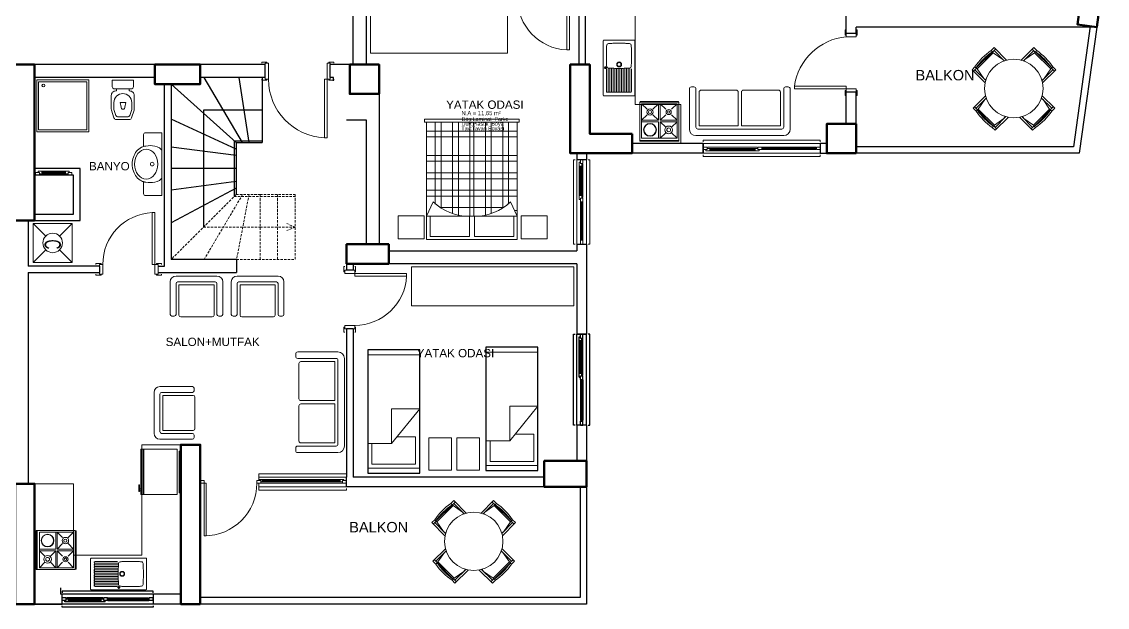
# Model space of a CAD drawing. Header units: millimetres. Extents: x 15854 to 18903, y 2124 to 4003.
# Drawn here: x 17205 to 18875, y 2129 to 3030 of the extents above; entities that cross this region are included whole.
import ezdxf

# ---------------------------------------------------------------- set-up
doc = ezdxf.new("R2010")
doc.units = ezdxf.units.MM
for name, pattern in [('BORDER', [1.75, 0.5, -0.25, 0.5, -0.25, 0, -0.25]), ('DOT2', [0.125, 0, -0.125]), ('HIDDEN', [0.375, 0.25, -0.125])]:
    doc.linetypes.add(name, pattern=pattern)
for name, color, linetype, lineweight in [('0-Gör-3__0_25_', 122, 'Continuous', 25), ('0-Gör-4__0_20_', 6, 'Continuous', 20), ('0_9', 5, 'Continuous', 9), ('duv', 142, 'Continuous', 30), ('KOLON', 1, 'Continuous', 50), ('mahal', 1, 'Continuous', 20), ('PENCERE', 3, 'Continuous', 18), ('SIVA', 254, 'Continuous', 20), ('sıva', 6, 'DOT2', 20), ('TEFRIS', 6, 'Continuous', 15)]:
    doc.layers.add(name, color=color, linetype=linetype, lineweight=lineweight)
doc.layers.add('İÇ_ÖLÇÜ', color=7, linetype='Continuous')
doc.styles.add('TECHNICLIGHT', font='Arial')
doc.styles.add('text1', font='Arial')

# ---------------------------------------------------------------- blocks, each defined once
blk = doc.blocks.new('yatak_80')
for p, q in [((98059.694548, -98473.047281), (98059.694548, -98393.047281)), ((98196.134804, -98393.047281), (98196.134804, -98429.917169)), ((98234.264916, -98393.047281), (98234.264916, -98473.047281)), ((98227.879892, -98399.557105), (98196.134804, -98399.557105)), ((98227.879892, -98466.662257), (98227.879892, -98399.557105)), ((98143.004692, -98429.917169), (98196.134804, -98429.917169)), ((98143.004692, -98473.047281), (98143.004692, -98429.917169)), ((98196.134804, -98429.917169), (98143.004692, -98473.047281)), ((98185.954772, -98438.181144), (98185.954772, -98466.662257)), ((98185.954772, -98466.662257), (98227.879892, -98466.662257))]:
    blk.add_line(p, q)
at = {"layer": 'İÇ_ÖLÇÜ', "ltscale": 5}
blk.add_line((98052.104532, -98393.047281), (98241.854932, -98393.047281), dxfattribs=at)
at = {"layer": 'İÇ_ÖLÇÜ', "ltscale": 5, "flags": 128}
blk.add_lwpolyline([(98052.104532, -98473.047281), (98052.104532, -98393.047281), (98241.854932, -98393.047281), (98241.854932, -98473.047281), (98052.104532, -98473.047281)], dxfattribs=at)
blk = doc.blocks.new('1')
at = {"layer": 'TEFRIS', "ltscale": 5, "flags": 128}
blk.add_lwpolyline([(17874.744206, 2389.744262), (17909.744206, 2389.744262), (17909.740674, 2339.744263), (17874.740674, 2339.744263), (17874.744206, 2389.744262)], dxfattribs=at)
at = {"layer": 'TEFRIS', "ltscale": 5, "xscale": -1, "rotation": 90}
blk.add_blockref('yatak_80', (-80473.589765, 100581.258628), dxfattribs=at)
blk = doc.blocks.new('2')
at = {"layer": 'TEFRIS', "ltscale": 5, "flags": 128}
blk.add_lwpolyline([(17831.4735, 2389.744262), (17866.4735, 2389.744262), (17866.469969, 2339.744263), (17831.469969, 2339.744263), (17831.4735, 2389.744262)], dxfattribs=at)
at = {"layer": 'TEFRIS', "ltscale": 5, "xscale": -1, "rotation": 90}
blk.add_blockref('yatak_80', (-80655.412523, 100577.069084), dxfattribs=at)
blk = doc.blocks.new('dsfsdg')
at = {"layer": 'TEFRIS'}
for p, q in [((527831.917515, 4537037.523728), (527651.627515, 4537037.523728)), ((527651.627515, 4537037.523728), (527651.627515, 4536897.963728)), ((527687.267515, 4537032.177728), (527656.082515, 4537032.177728)), ((527656.082515, 4537032.177728), (527656.082515, 4536971.589728)), ((527709.339324, 4537027.10563), (527687.267515, 4537037.523728)), ((527687.267515, 4537037.523728), (527687.267515, 4536897.963728)), ((527718.452515, 4537037.523728), (527718.452515, 4536897.963728)), ((527727.362515, 4537037.523728), (527727.362515, 4536897.963728)), ((527745.182515, 4536897.963728), (527745.182515, 4537037.523728)), ((527754.092515, 4536897.963728), (527754.092515, 4537037.523728)), ((527771.912515, 4536897.963728), (527771.912515, 4537037.523728)), ((527780.822515, 4536897.963728), (527780.822515, 4537037.523728)), ((527809.642515, 4536897.963728), (527809.642515, 4537037.523728)), ((527818.552515, 4536897.963728), (527818.552515, 4537037.523728)), ((527831.917515, 4536897.963728), (527831.917515, 4537037.523728)), ((527700.632515, 4537016.22697), (527700.632515, 4536919.260487)), ((527831.917515, 4537024.158728), (527706.144262, 4537024.158728)), ((527831.917515, 4537015.248728), (527699.991425, 4537015.248728)), ((527831.917515, 4536988.518728), (527688.988219, 4536988.518728)), ((527831.917515, 4536997.428728), (527691.417369, 4536997.428728)), ((527656.082515, 4536971.589728), (527687.267515, 4536971.589728)), ((527831.917515, 4536970.698728), (527687.267515, 4536970.698728)), ((527656.082515, 4536963.897728), (527687.267515, 4536963.897728)), ((527656.082515, 4536963.897728), (527656.082515, 4536903.309728)), ((527831.917515, 4536964.788728), (527687.267515, 4536964.788728)), ((527831.917515, 4536946.968728), (527688.988219, 4536946.968728)), ((527831.917515, 4536938.058728), (527691.417369, 4536938.058728)), ((527831.917515, 4536920.238728), (527699.991425, 4536920.238728)), ((527687.267515, 4536903.309728), (527656.082515, 4536903.309728)), ((527709.339324, 4536908.381827), (527687.267515, 4536897.963728)), ((527696.177515, 4536902.169331), (527696.177515, 4536897.963728)), ((527831.917515, 4536911.328728), (527706.144262, 4536911.328728)), ((527831.917515, 4536897.963728), (527651.627515, 4536897.963728))]:
    blk.add_line(p, q, dxfattribs=at)
at = {"layer": 'TEFRIS', "flags": 128}
blk.add_lwpolyline([(527831.917515, 4537037.523728), (527831.917515, 4537040.523728), (527836.917515, 4537040.523728), (527836.917515, 4536897.963728), (527836.917515, 4536894.963728), (527831.917515, 4536894.963728), (527831.917515, 4536897.963728)], dxfattribs=at)
at = {"layer": 'TEFRIS'}
for centre, start, end in [((527766.993466, 4536972.038142), 136.314552, 180.322253), ((527766.993466, 4536963.449315), 179.677747, 223.685448)]:
    blk.add_arc(centre, 79.727212, start, end, dxfattribs=at)
blk = doc.blocks.new('3')
at = {"layer": 'TEFRIS', "ltscale": 5, "elevation": 64.900577, "flags": 128}
for points in [[(17824.484473, 2696.031276), (17824.484473, 2731.031276), (17784.484473, 2731.031276), (17784.484473, 2696.031276), (17824.484473, 2696.031276)], [(18013.566145, 2696.031276), (18013.566145, 2731.031276), (17973.566145, 2731.031276), (17973.566145, 2696.031276), (18013.566145, 2696.031276)]]:
    blk.add_lwpolyline(points, dxfattribs=at)
at = {"layer": 'TEFRIS', "ltscale": 5, "rotation": 90}
blk.add_blockref('dsfsdg', (4554865.706201, -524956.786372), dxfattribs=at)
blk = doc.blocks.new('camasır_mak_')
at = {"layer": 'TEFRIS', "color": 1}
for p, q in [((-0.3, 0.45), (0.3, 0.45)), ((-0.3, -0.15), (-0.3, 0.45)), ((0.3, 0.45), (0.3, -0.15)), ((0.3, -0.15), (-0.3, -0.15))]:
    blk.add_line(p, q, dxfattribs=at)
at = {"layer": 'TEFRIS', "color": 2}
for p, q in [((-0.106066, 0.256066), (-0.3, 0.45)), ((0.106066, 0.256066), (0.3, 0.45)), ((-0.3, -0.15), (-0.106066, 0.043934)), ((0.3, -0.15), (0.106066, 0.043934))]:
    blk.add_line(p, q, dxfattribs=at)
blk.add_ellipse((0, 0.15), major_axis=(-0.106066, 0.106066), ratio=1, dxfattribs=at)
at = {"layer": 'TEFRIS', "color": 7, "style": 'TECHNICLIGHT', "text_generation_flag": 4, "width": 0.6}
blk.add_text('C', height=0.25, dxfattribs=at).set_placement((-0.053571, 0.275))
blk = doc.blocks.new('gcfgftrt')
at = {"layer": 'TEFRIS', "ltscale": 5, "flags": 128}
blk.add_lwpolyline([(131161.392274, -142260.580839), (131161.392274, -142180.580839), (131241.392274, -142180.580839), (131241.392274, -142260.580839), (131161.392274, -142260.580839)], dxfattribs=at)
blk.add_lwpolyline([(131164.392274, -142257.580839), (131164.392274, -142183.580839), (131238.392274, -142183.580839), (131238.392274, -142257.580839)], close=True, dxfattribs=at)
at = {"layer": 'TEFRIS', "ltscale": 5}
blk.add_circle((131170.422604, -142250.30555), 2.129343, dxfattribs=at)
blk = doc.blocks.new('dfgdgd')
at = {"layer": 'TEFRIS'}
for p, q in [((563908.731157, 4529879.357794), (563908.731157, 4529852.211308)), ((563915.131157, 4529879.357794), (563908.731157, 4529879.357794)), ((563915.131157, 4529876.18345), (563908.731157, 4529876.18345)), ((563911.931157, 4529876.158331), (563911.931157, 4529853.921014)), ((563915.131157, 4529874.701586), (563911.931157, 4529857.101586)), ((563915.131157, 4529874.701586), (563915.131157, 4529879.357794)), ((563950.331157, 4529876.739124), (563915.131157, 4529876.739124)), ((563950.331157, 4529874.701586), (563915.131157, 4529874.701586)), ((563950.331157, 4529879.357794), (563956.731157, 4529879.357794)), ((563950.331157, 4529874.701586), (563950.331157, 4529879.357794)), ((563950.331157, 4529876.18345), (563956.731157, 4529876.18345)), ((563950.331157, 4529874.701586), (563953.531157, 4529857.101586)), ((563953.531157, 4529876.158331), (563953.531157, 4529852.657373)), ((563956.731157, 4529879.357794), (563956.731157, 4529850.682648)), ((563865.570143, 4529836.196781), (563892.71663, 4529836.196781)), ((563865.570143, 4529829.796781), (563865.570143, 4529836.196781)), ((563868.744487, 4529829.796781), (563868.744487, 4529836.196781)), ((563997.469322, 4529836.196781), (563970.322836, 4529836.196781)), ((563994.294978, 4529829.796781), (563994.294978, 4529836.196781)), ((563997.469322, 4529829.796781), (563997.469322, 4529836.196781)), ((563870.226351, 4529829.796781), (563865.570143, 4529829.796781)), ((563868.188813, 4529794.596781), (563868.188813, 4529829.796781)), ((563868.769607, 4529832.996781), (563891.006924, 4529832.996781)), ((563870.226351, 4529829.796781), (563887.826351, 4529832.996781)), ((563870.226351, 4529794.596781), (563870.226351, 4529829.796781)), ((563994.269859, 4529832.996781), (563972.032542, 4529832.996781)), ((563992.813114, 4529829.796781), (563975.213114, 4529832.996781)), ((563992.813114, 4529794.596781), (563992.813114, 4529829.796781)), ((563992.813114, 4529829.796781), (563997.469322, 4529829.796781)), ((563994.850652, 4529794.596781), (563994.850652, 4529829.796781)), ((563865.570143, 4529794.596781), (563865.570143, 4529788.196781)), ((563870.226351, 4529794.596781), (563865.570143, 4529794.596781)), ((563865.570143, 4529788.196781), (563894.24529, 4529788.196781)), ((563868.744487, 4529794.596781), (563868.744487, 4529788.196781)), ((563868.769607, 4529791.396781), (563892.270564, 4529791.396781)), ((563870.226351, 4529794.596781), (563887.826351, 4529791.396781)), ((563997.469322, 4529788.196781), (563968.794176, 4529788.196781)), ((563994.269859, 4529791.396781), (563970.768901, 4529791.396781)), ((563992.813114, 4529794.596781), (563975.213114, 4529791.396781)), ((563992.813114, 4529794.596781), (563997.469322, 4529794.596781)), ((563994.294978, 4529794.596781), (563994.294978, 4529788.196781)), ((563997.469322, 4529794.596781), (563997.469322, 4529788.196781)), ((563908.731157, 4529747.458615), (563908.731157, 4529774.605102)), ((563911.931157, 4529750.658079), (563911.931157, 4529772.895396)), ((563915.131157, 4529752.114823), (563911.931157, 4529769.714823)), ((563950.331157, 4529752.114823), (563953.531157, 4529769.714823)), ((563953.531157, 4529750.658079), (563953.531157, 4529774.159036)), ((563956.731157, 4529747.458615), (563956.731157, 4529776.133762)), ((563950.331157, 4529752.114823), (563915.131157, 4529752.114823)), ((563915.131157, 4529752.114823), (563915.131157, 4529747.458615)), ((563950.331157, 4529752.114823), (563950.331157, 4529747.458615)), ((563915.131157, 4529750.632959), (563908.731157, 4529750.632959)), ((563915.131157, 4529747.458615), (563908.731157, 4529747.458615)), ((563950.331157, 4529750.077285), (563915.131157, 4529750.077285)), ((563950.331157, 4529750.632959), (563956.731157, 4529750.632959)), ((563950.331157, 4529747.458615), (563956.731157, 4529747.458615))]:
    blk.add_line(p, q, dxfattribs=at)
blk.add_circle((563931.519733, 4529813.408205), 45, dxfattribs=at)
for centre, radius, start, end in [((563932.731157, 4529783.405833), 97.552749, 79.606054, 100.393946), ((563932.731157, 4529783.228239), 95.152749, 79.340864, 100.659136), ((563932.731157, 4529860.592495), 21.090909, 189.527283, 197.512653), ((563932.731157, 4529860.592495), 21.090909, 339.545935, 350.472717), ((563961.522105, 4529812.196781), 97.552749, 169.606054, 190.393946), ((563961.699699, 4529812.196781), 95.152749, 169.340864, 190.659136), ((563884.335442, 4529812.196781), 21.090909, 72.487347, 80.472717), ((563978.704024, 4529812.196781), 21.090909, 99.527283, 107.512653), ((563901.339767, 4529812.196781), 95.152749, 349.340864, 10.659136), ((563901.517361, 4529812.196781), 97.552749, 349.606054, 10.393946), ((563884.335442, 4529812.196781), 21.090909, 279.527283, 290.454065), ((563978.704024, 4529812.196781), 21.090909, 249.545935, 260.472717), ((563932.731157, 4529766.223914), 21.090909, 162.487347, 170.472717), ((563932.731157, 4529766.223914), 21.090909, 9.527283, 20.454065), ((563932.731157, 4529843.410577), 97.552749, 259.606054, 280.393946), ((563932.731157, 4529843.588171), 95.152749, 259.340864, 280.659136)]:
    blk.add_arc(centre, radius, start, end, dxfattribs=at)
blk = doc.blocks.new('Firin')
at = {"layer": 'TEFRIS'}
for p, q in [((0, -0.012687), (0.6, -0.012687)), ((0.2875, -0.05), (0.2875, -0.300568)), ((0.398274, -0.131875), (0.3125, -0.05)), ((0.575, -0.05), (0.489226, -0.131875)), ((0.2875, -0.300568), (0.025, -0.300568)), ((0.025, -0.324432), (0.110774, -0.406307)), ((0.201726, -0.406307), (0.2875, -0.324432)), ((0.398274, -0.218693), (0.3125, -0.300568)), ((0.398274, -0.406307), (0.3125, -0.324432)), ((0.575, -0.300568), (0.489226, -0.218693)), ((0.575, -0.324432), (0.489226, -0.406307)), ((0.025, -0.575), (0.110774, -0.493125)), ((0.201726, -0.493125), (0.2875, -0.575)), ((0.398274, -0.493125), (0.3125, -0.575)), ((0.575, -0.575), (0.489226, -0.493125))]:
    blk.add_line(p, q, dxfattribs=at)
at = {"layer": 'TEFRIS', "flags": 128}
for points in [[(0, 0), (0.6, 0), (0.6, -0.6), (0, -0.6)], [(0.025, -0.575), (0.575, -0.575), (0.575, -0.05), (0.025, -0.05)]]:
    blk.add_lwpolyline(points, close=True, dxfattribs=at)
for points in [[(0.3125, -0.05), (0.3125, -0.300568), (0.575, -0.300568)], [(0.2875, -0.575), (0.2875, -0.324432), (0.025, -0.324432)], [(0.3125, -0.575), (0.3125, -0.324432), (0.575, -0.324432)], [(0.005, -0.6), (0.005, -0.614), (0.595, -0.614), (0.595, -0.6)], [(0.15, -0.6), (0.15, -0.6125), (0.2, -0.6125), (0.2, -0.6)], [(0.225, -0.6), (0.225, -0.6125), (0.275, -0.6125), (0.275, -0.6)], [(0.3, -0.6), (0.3, -0.6125), (0.35, -0.6125), (0.35, -0.6)], [(0.375, -0.6), (0.375, -0.6125), (0.425, -0.6125), (0.425, -0.6)], [(0.45, -0.6), (0.45, -0.6125), (0.5, -0.6125), (0.5, -0.6)]]:
    blk.add_lwpolyline(points, dxfattribs=at)
at = {"layer": 'TEFRIS'}
for centre, radius in [((0.15625, -0.175284), 0.098575), ((0.15625, -0.175284), 0.093575), ((0.44375, -0.175284), 0.05975), ((0.44375, -0.175284), 0.029375), ((0.15625, -0.449716), 0.049177), ((0.15625, -0.449716), 0.024177), ((0.44375, -0.449716), 0.039833), ((0.44375, -0.449716), 0.019583)]:
    blk.add_circle(centre, radius, dxfattribs=at)
blk = doc.blocks.new('fgdgdtret')
at = {"layer": 'TEFRIS'}
for p, q in [((132182.803035, -141480.394287), (132180.303035, -141480.394287)), ((132180.303035, -141480.394287), (132180.303035, -141660.394287)), ((132185.303035, -141480.394287), (132185.303035, -141660.394287)), ((132190.803035, -141480.394287), (132190.803035, -141486.394287)), ((132194.803035, -141480.394287), (132190.803035, -141480.394287)), ((132194.803035, -141480.394287), (132194.803035, -141486.394287)), ((132200.303035, -141480.394287), (132200.303035, -141660.394287)), ((132202.803035, -141480.394287), (132205.303035, -141480.394287)), ((132205.303035, -141480.394287), (132205.303035, -141660.394287)), ((132194.803035, -141486.394287), (132190.803035, -141486.394287)), ((132190.803035, -141570.144471), (132190.803035, -141487.344283)), ((132192.303035, -141486.394287), (132192.303035, -141570.394287)), ((132193.303035, -141486.394287), (132193.303035, -141570.394287)), ((132194.803035, -141570.144471), (132194.803035, -141487.227087)), ((132190.803035, -141570.394287), (132190.803035, -141576.394287)), ((132194.803035, -141570.394287), (132190.803035, -141570.394287)), ((132194.803035, -141576.394287), (132190.803035, -141576.394287)), ((132190.803035, -141577.394287), (132190.803035, -141653.394287)), ((132192.803035, -141576.394287), (132192.803035, -141654.394287)), ((132196.803035, -141580.394287), (132192.803035, -141580.394287)), ((132194.303035, -141580.394287), (132194.303035, -141650.394287)), ((132194.803035, -141570.394287), (132194.803035, -141576.394287)), ((132196.803035, -141574.394287), (132194.803035, -141574.394287)), ((132195.303035, -141580.394287), (132195.303035, -141650.394287)), ((132196.803035, -141574.394287), (132196.803035, -141656.394287)), ((132180.303035, -141660.394287), (132182.803035, -141660.394287)), ((132200.303035, -141660.394287), (132185.303035, -141660.394287)), ((132190.803035, -141654.394287), (132190.803035, -141660.394287)), ((132194.803035, -141654.394287), (132190.803035, -141654.394287)), ((132194.803035, -141660.394287), (132190.803035, -141660.394287)), ((132196.803035, -141650.394287), (132192.803035, -141650.394287)), ((132194.803035, -141654.394287), (132194.803035, -141660.394287)), ((132196.803035, -141656.394287), (132194.803035, -141656.394287)), ((132205.303035, -141660.394287), (132202.803035, -141660.394287))]:
    blk.add_line(p, q, dxfattribs=at)
at = {"layer": 'TEFRIS', "flags": 128}
blk.add_lwpolyline([(132185.303035, -141480.394287), (132200.303035, -141480.394287)], dxfattribs=at)
blk = doc.blocks.new('fdfgdfg')
at = {"layer": 'TEFRIS'}
for p, q in [((132352.296547, -141165.135829), (132350.796547, -141165.135829)), ((132350.796547, -141165.135829), (132350.796547, -141173.135829)), ((132350.796547, -141173.135829), (132352.296547, -141173.135829)), ((132367.296547, -141165.135829), (132368.796547, -141165.135829)), ((132368.796547, -141173.135829), (132367.296547, -141173.135829)), ((132368.796547, -141165.135829), (132368.796547, -141173.135829)), ((132352.296547, -141251.635829), (132272.396609, -141251.635829)), ((132272.396609, -141255.635829), (132272.396609, -141251.635829)), ((132352.296547, -141255.635829), (132272.396609, -141255.635829)), ((132352.296547, -141258.135829), (132350.796547, -141258.135829)), ((132350.796547, -141258.135829), (132350.796547, -141266.135829)), ((132352.296547, -141255.635829), (132352.296547, -141251.635829)), ((132367.296547, -141258.135829), (132368.796547, -141258.135829)), ((132368.796547, -141258.135829), (132368.796547, -141266.135829)), ((132350.796547, -141266.135829), (132352.296547, -141266.135829)), ((132368.796547, -141266.135829), (132367.296547, -141266.135829))]:
    blk.add_line(p, q, dxfattribs=at)
at = {"layer": 'TEFRIS', "flags": 128}
for points in [[(132367.296547, -141175.635829), (132352.296547, -141175.635829), (132352.296547, -141170.635829), (132367.296547, -141170.635829), (132367.296547, -141175.635829)], [(132367.296547, -141260.635829), (132352.296547, -141260.635829), (132352.296547, -141255.635829), (132367.296547, -141255.635829), (132367.296547, -141260.635829)]]:
    blk.add_lwpolyline(points, dxfattribs=at)
at = {"layer": 'TEFRIS'}
blk.add_arc((132360.564267, -141264.28522), 89.034094, 95.328172, 172.000175, dxfattribs=at)
blk = doc.blocks.new('kapı_10')
at = {"layer": '0-Gör-4__0_20_', "ltscale": 5}
for p, q in [((-9, -2.5), (-9, 5.5)), ((-9, 5.5), (-7.5, 5.5)), ((9, 5.5), (7.5, 5.5)), ((9, -2.5), (9, 5.5)), ((-7.5, -2.5), (-9, -2.5)), ((7.5, -2.5), (9, -2.5)), ((7.5, -5), (87.399937, -5)), ((7.5, -5), (7.5, -9)), ((7.5, -9), (87.399937, -9)), ((87.399937, -5), (87.399937, -9)), ((-9, -95.5), (-9, -87.5)), ((-9, -87.5), (-7.5, -87.5)), ((-7.5, -95.5), (-9, -95.5)), ((9, -87.5), (7.5, -87.5)), ((7.5, -95.5), (9, -95.5)), ((9, -95.5), (9, -87.5))]:
    blk.add_line(p, q, dxfattribs=at)
at = {"layer": '0-Gör-4__0_20_', "ltscale": 5, "flags": 128}
for points in [[(-7.5, 0), (7.5, 0), (7.5, -5), (-7.5, -5), (-7.5, 0)], [(-7.5, -85), (7.5, -85), (7.5, -90), (-7.5, -90), (-7.5, -85)]]:
    blk.add_lwpolyline(points, dxfattribs=at)
at = {"layer": '0-Gör-4__0_20_', "ltscale": 5}
blk.add_arc((7.5, -5), 80, 270, 357.134016, dxfattribs=at)
blk = doc.blocks.new('gdtret')
at = {"layer": 'TEFRIS'}
for p, q in [((132039.720138, -141646.172057), (131909.720138, -141646.172057)), ((131909.720138, -141646.172057), (131909.720138, -141648.672057)), ((132039.720138, -141648.672057), (132039.720138, -141646.172057)), ((132039.720138, -141651.172057), (131909.720138, -141651.172057)), ((131909.720138, -141666.172057), (131909.720138, -141651.172057)), ((131915.720138, -141656.672057), (131909.720138, -141656.672057)), ((131909.720138, -141660.672057), (131909.720138, -141656.672057)), ((131915.720138, -141660.672057), (131909.720138, -141660.672057)), ((131913.720138, -141662.672057), (131913.720138, -141660.672057)), ((131970.720138, -141662.672057), (131913.720138, -141662.672057)), ((131915.720138, -141660.672057), (131915.720138, -141656.672057)), ((131968.720138, -141658.672057), (131915.720138, -141658.672057)), ((131967.720138, -141656.672057), (131916.720138, -141656.672057)), ((131919.720138, -141662.672057), (131919.720138, -141658.672057)), ((131964.720138, -141660.172057), (131919.720138, -141660.172057)), ((131964.720138, -141661.172057), (131919.720138, -141661.172057)), ((131964.720138, -141662.672057), (131964.720138, -141658.672057)), ((131974.720138, -141656.672057), (131968.720138, -141656.672057)), ((131968.720138, -141660.672057), (131968.720138, -141656.672057)), ((131974.720138, -141660.672057), (131968.720138, -141660.672057)), ((131970.720138, -141662.672057), (131970.720138, -141660.672057)), ((131974.720138, -141660.672057), (131974.720138, -141656.672057)), ((132033.720138, -141658.172057), (131974.720138, -141658.172057)), ((132033.720138, -141659.172057), (131974.720138, -141659.172057)), ((131974.969955, -141656.672057), (132032.770143, -141656.672057)), ((131974.969955, -141660.672057), (132032.887338, -141660.672057)), ((132039.720138, -141656.672057), (132033.720138, -141656.672057)), ((132033.720138, -141660.672057), (132033.720138, -141656.672057)), ((132039.720138, -141660.672057), (132033.720138, -141660.672057)), ((132039.720138, -141660.672057), (132039.720138, -141656.672057)), ((132039.720138, -141666.172057), (131909.720138, -141666.172057)), ((131909.720138, -141671.172057), (131909.720138, -141668.672057)), ((132039.720138, -141671.172057), (131909.720138, -141671.172057)), ((132039.720138, -141668.672057), (132039.720138, -141671.172057))]:
    blk.add_line(p, q, dxfattribs=at)
at = {"layer": 'TEFRIS', "flags": 128}
blk.add_lwpolyline([(132039.720138, -141651.172057), (132039.720138, -141666.172057)], dxfattribs=at)
blk = doc.blocks.new('bzd_7060')
at = {"layer": 'TEFRIS'}
for p, q in [((-59, 67), (-60, 67)), ((-60, 67), (-60, 3)), ((-59, 3), (-59, 67)), ((-56, 0), (-56, 70)), ((-56, 70), (0, 70)), ((-5, 0), (-5, 70)), ((-4, 70), (-4, 0)), ((0, 70), (0, 0)), ((0, 64), (2, 64)), ((0, 61), (2, 61)), ((3, 65), (2, 65)), ((2, 65), (2, 55)), ((2, 55), (3, 55)), ((3, 55), (3, 65)), ((-60, 3), (-59, 3)), ((0, 0), (-56, 0))]:
    blk.add_line(p, q, dxfattribs=at)
blk = doc.blocks.new('FSAFDSF')
at = {"layer": 'sıva', "linetype": 'ByBlock', "lineweight": 25, "ltscale": 5}
for p, q in [((548829.850834, 4507159.565939), (548689.850834, 4507159.565939)), ((548689.850834, 4507159.565939), (548689.850834, 4507157.065939)), ((548829.850834, 4507157.065939), (548829.850834, 4507159.565939)), ((548829.850834, 4507154.565939), (548689.850834, 4507154.565939)), ((548689.850834, 4507139.565939), (548689.850834, 4507154.565939)), ((548695.850834, 4507149.065939), (548689.850834, 4507149.065939)), ((548689.850834, 4507145.065939), (548689.850834, 4507149.065939)), ((548695.850834, 4507145.065939), (548689.850834, 4507145.065939)), ((548829.850834, 4507139.565939), (548689.850834, 4507139.565939)), ((548693.850834, 4507143.065939), (548693.850834, 4507145.065939)), ((548755.850834, 4507143.065939), (548693.850834, 4507143.065939)), ((548695.850834, 4507145.065939), (548695.850834, 4507149.065939)), ((548753.850834, 4507147.065939), (548695.850834, 4507147.065939)), ((548752.850834, 4507149.065939), (548696.850834, 4507149.065939)), ((548699.850834, 4507143.065939), (548699.850834, 4507147.065939)), ((548749.850834, 4507145.565939), (548699.850834, 4507145.565939)), ((548749.850834, 4507144.565939), (548699.850834, 4507144.565939)), ((548749.850834, 4507143.065939), (548749.850834, 4507147.065939)), ((548759.850834, 4507149.065939), (548753.850834, 4507149.065939)), ((548753.850834, 4507145.065939), (548753.850834, 4507149.065939)), ((548759.850834, 4507145.065939), (548753.850834, 4507145.065939)), ((548755.850834, 4507143.065939), (548755.850834, 4507145.065939)), ((548759.850834, 4507145.065939), (548759.850834, 4507149.065939)), ((548823.850834, 4507147.565939), (548759.850834, 4507147.565939)), ((548823.850834, 4507146.565939), (548759.850834, 4507146.565939)), ((548760.100651, 4507149.065939), (548822.900839, 4507149.065939)), ((548760.100651, 4507145.065939), (548823.018035, 4507145.065939)), ((548829.850834, 4507149.065939), (548823.850834, 4507149.065939)), ((548823.850834, 4507145.065939), (548823.850834, 4507149.065939)), ((548829.850834, 4507145.065939), (548823.850834, 4507145.065939)), ((548829.850834, 4507145.065939), (548829.850834, 4507149.065939)), ((548689.850834, 4507134.565939), (548689.850834, 4507137.065939)), ((548829.850834, 4507134.565939), (548689.850834, 4507134.565939)), ((548829.850834, 4507137.065939), (548829.850834, 4507134.565939))]:
    blk.add_line(p, q, dxfattribs=at)
at = {"layer": 'sıva', "linetype": 'ByBlock', "lineweight": 25, "ltscale": 5, "flags": 128}
blk.add_lwpolyline([(548829.850834, 4507154.565939), (548829.850834, 4507139.565939)], dxfattribs=at)
blk = doc.blocks.new('KLZ_YENİ')
at = {"layer": 'TEFRIS', "flags": 128}
for points in [[(13.5, -9.7), (16.5, -9.7), (16.5, -10.7, 0.414214), (23.5, -17.7), (44.688612, -17.7, 0.080612), (46.269751, -17.443416), (57.764911, -13.611696, 0.322823), (60.5, -9.816963), (60.5, 9.816963, 0.322823), (57.764911, 13.611696), (46.269751, 17.443416, 0.080612), (44.688612, 17.7), (23.5, 17.7, 0.414214), (16.5, 10.7), (16.5, 9.7), (13.5, 9.7)], [(34.28, -13.7), (44.688612, -13.7, 0.080612), (45.004839, -13.648683), (54.106797, -10.614697, 0.322823), (56.5, -7.294306), (56.5, 7.294306, 0.322823), (54.106797, 10.614697), (45.004839, 13.648683, 0.080612), (44.688612, 13.7), (34.28, 13.7, 0.414214)]]:
    blk.add_lwpolyline(points, format="xyb", dxfattribs=at)
blk.add_lwpolyline([(13.5, -12.7), (13.5, 12.7, 0.414214), (10, 16.2), (0, 16.2), (0, -16.2), (10, -16.2, 0.414214)], format="xyb", close=True, dxfattribs=at)
for points in [[(13.628588, 5.7), (13.5, 5.7)], [(41.572213, 2.643619), (34.072213, 4.143619), (34.072213, -4.856381), (41.572213, -3.356381)], [(13.5, -5.7), (13.628588, -5.7)]]:
    blk.add_lwpolyline(points, dxfattribs=at)
at = {"layer": 'TEFRIS'}
for centre, radius, start, end in [((34.28, 0), 13.7, 90, 270), ((41.572213, -0.356381), 3, 270, 90)]:
    blk.add_arc(centre, radius, start, end, dxfattribs=at)
blk = doc.blocks.new('klt_2')
at = {"layer": 'TEFRIS'}
for p, q in [((0, -38.139576), (0, 23.860424)), ((7, 26.860424), (3, 26.860424)), ((10, -35.139576), (10, 23.860424)), ((15, -33.139576), (15, 18.860424)), ((72, 21.860424), (18, 21.860424)), ((75, -33.139576), (75, 18.860424)), ((80, -33.139576), (80, 18.860424)), ((83, 21.860424), (137, 21.860424)), ((140, -33.139576), (140, 18.860424)), ((145, -35.139576), (145, 23.860424)), ((148, 26.860424), (152, 26.860424)), ((155, -38.139576), (155, 23.860424)), ((75, -33.139576), (15, -33.139576)), ((80, -33.139576), (140, -33.139576)), ((77.5, -48.139576), (10, -48.139576)), ((77.5, -38.139576), (13, -38.139576)), ((77.5, -38.139576), (142, -38.139576)), ((77.5, -48.139576), (145, -48.139576))]:
    blk.add_line(p, q, dxfattribs=at)
for centre, radius, start, end in [((3, 23.860424), 3, 90, 180), ((7, 23.860424), 3, 0, 90), ((18, 18.860424), 3, 90, 180), ((72, 18.860424), 3, 0, 90), ((83, 18.860424), 3, 90, 180), ((137, 18.860424), 3, 0, 90), ((148, 23.860424), 3, 90, 180), ((152, 23.860424), 3, 0, 90), ((10, -38.139576), 10, 180, 270), ((13, -35.139576), 3, 180, 270), ((142, -35.139576), 3, 270, 0), ((145, -38.139576), 10, 270, 0)]:
    blk.add_arc(centre, radius, start, end, dxfattribs=at)
blk = doc.blocks.new('EVIYE1')
at = {"layer": 'TEFRIS'}
for p, q in [((-33.48683, 5.721164), (-33.48683, 52.221164)), ((-32.48683, 53.221164), (51.51317, 53.221164)), ((9.01317, 47.721164), (9.01317, 51.721164)), ((52.51317, 5.721164), (52.51317, 52.221164)), ((7.01317, 49.721164), (11.01317, 49.721164)), ((45.71317, 45.657831), (9.55908, 45.657831)), ((45.71317, 43.097831), (10.01317, 43.097831)), ((45.71317, 40.537831), (10.01317, 40.537831)), ((45.71317, 37.977831), (10.01317, 37.977831)), ((45.71317, 35.417831), (10.065071, 35.417831)), ((11.01317, 48.221164), (45.71317, 48.221164)), ((46.91317, 47.021164), (46.91317, 46.857831)), ((46.91317, 44.457831), (46.91317, 44.297831)), ((46.91317, 41.897831), (46.91317, 41.737831)), ((46.91317, 39.337831), (46.91317, 39.177831)), ((46.91317, 36.777831), (46.91317, 36.617831)), ((46.91317, 34.217831), (46.91317, 34.057831)), ((45.71317, 20.057831), (10.01317, 20.057831)), ((45.71317, 17.497831), (10.01317, 17.497831)), ((45.71317, 22.617831), (10.066868, 22.617831)), ((45.71317, 32.857831), (10.104855, 32.857831)), ((45.71317, 25.177831), (10.105933, 25.177831)), ((45.71317, 30.297831), (10.124925, 30.297831)), ((45.71317, 27.737831), (10.125285, 27.737831)), ((46.91317, 31.657831), (46.91317, 31.497831)), ((46.91317, 26.537831), (46.91317, 26.377831)), ((46.91317, 23.977831), (46.91317, 23.817831)), ((46.91317, 21.417831), (46.91317, 21.257831)), ((46.91317, 18.857831), (46.91317, 18.697831)), ((-32.48683, 4.721164), (51.51317, 4.721164)), ((45.71317, 12.377831), (9.573338, 12.377831)), ((45.71317, 14.937831), (10.01317, 14.937831)), ((11.01317, 9.721164), (45.71317, 9.721164)), ((46.91317, 16.297831), (46.91317, 16.137831)), ((46.91317, 13.737831), (46.91317, 13.577831)), ((46.91317, 11.177831), (46.91317, 10.921164))]:
    blk.add_line(p, q, dxfattribs=at)
at = {"layer": 'TEFRIS', "flags": 128}
for points in [[(-28.069916, 12.721164, -0.009845), (-28.274831, 15.359359, -0.008463), (-28.505678, 21.000317, -0.005994), (-28.601232, 28.971164, -0.005994), (-28.505678, 36.942012, -0.008463), (-28.274831, 42.58297, -0.009845), (-28.069916, 45.221164, -0.374103)], [(-25.48683, 47.80425, -0.009845), (-22.848628, 48.009165, -0.008463), (-17.20767, 48.240013, -0.005994), (-9.236822, 48.335566, -0.005994), (-1.265975, 48.240013, -0.008463), (4.374983, 48.009165, -0.009845), (7.01317, 47.804252, -0.374103)], [(9.596257, 12.721164, 0.009845), (9.801171, 15.359359, 0.008463), (10.032018, 21.000317, 0.005994), (10.127572, 28.971164, 0.005994), (10.032018, 36.942012, 0.008463), (9.801171, 42.58297, 0.009845), (9.596257, 45.221164, 0.374103)], [(-25.48683, 10.138078, 0.009845), (-22.848628, 9.933163, 0.008463), (-17.20767, 9.702316, 0.005994), (-9.236822, 9.606762, 0.005994), (-1.265975, 9.702316, 0.008463), (4.374983, 9.933163, 0.009845), (7.01317, 10.138077, 0.374103)]]:
    blk.add_lwpolyline(points, format="xyb", dxfattribs=at)
at = {"layer": 'TEFRIS'}
for centre, radius in [((9.01317, 49.721164), 1.5), ((4.01317, 28.721164), 3.75), ((4.01317, 28.721164), 2.9)]:
    blk.add_circle(centre, radius, dxfattribs=at)
for centre, radius, start, end in [((-32.48683, 52.221164), 1, 90, 180), ((51.51317, 52.221164), 1, 0, 90), ((-25.48683, 45.221164), 2.583087, 90, 180), ((7.01317, 45.221164), 2.583087, 0, 90), ((45.71317, 47.021164), 1.2, 0, 90), ((45.71317, 46.857831), 1.2, 270, 0), ((45.71317, 44.457831), 1.2, 0, 90), ((45.71317, 44.297831), 1.2, 270, 0), ((45.71317, 41.897831), 1.2, 0, 90), ((45.71317, 41.737831), 1.2, 270, 0), ((45.71317, 39.337831), 1.2, 0, 90), ((45.71317, 39.177831), 1.2, 270, 0), ((45.71317, 36.777831), 1.2, 0, 90), ((45.71317, 36.617831), 1.2, 270, 0), ((45.71317, 34.217831), 1.2, 0, 90), ((45.71317, 34.057831), 1.2, 270, 0), ((45.71317, 31.657831), 1.2, 0, 90), ((45.71317, 31.497831), 1.2, 270, 0), ((45.71317, 29.097831), 1.2, 0, 90), ((45.71317, 28.937831), 1.2, 270, 0), ((45.71317, 26.537831), 1.2, 0, 90), ((45.71317, 26.377831), 1.2, 270, 0), ((45.71317, 23.977831), 1.2, 0, 90), ((45.71317, 23.817831), 1.2, 270, 0), ((45.71317, 21.417831), 1.2, 0, 90), ((45.71317, 21.257831), 1.2, 270, 0), ((45.71317, 18.857831), 1.2, 0, 90), ((45.71317, 18.697831), 1.2, 270, 0), ((45.71317, 16.297831), 1.2, 0, 90), ((-32.48683, 5.721164), 1, 180, 270), ((-25.48683, 12.721164), 2.583087, 180, 270), ((7.01317, 12.721164), 2.583087, 270, 0), ((45.71317, 16.137831), 1.2, 270, 0), ((45.71317, 13.737831), 1.2, 0, 90), ((45.71317, 13.577831), 1.2, 270, 0), ((45.71317, 11.177831), 1.2, 0, 90), ((45.71317, 10.921164), 1.2, 270, 0), ((51.51317, 5.721164), 1, 270, 0)]:
    blk.add_arc(centre, radius, start, end, dxfattribs=at)
blk = doc.blocks.new('kapı_100')
at = {"layer": '0-Gör-4__0_20_', "ltscale": 5}
for p, q in [((-14, -2.5), (-14, 5.5)), ((-14, 5.5), (-12.5, 5.5)), ((14, 5.5), (12.5, 5.5)), ((14, -2.5), (14, 5.5)), ((-12.5, -2.5), (-14, -2.5)), ((12.5, -2.5), (14, -2.5)), ((12.5, -5), (102.399937, -5)), ((12.5, -5), (12.5, -9)), ((12.5, -9), (102.411045, -9.000494)), ((102.399937, -5), (102.399937, -9)), ((-14, -105.5), (-14, -97.5)), ((-14, -97.5), (-12.5, -97.5)), ((14, -97.5), (12.5, -97.5)), ((14, -105.5), (14, -97.5)), ((-12.5, -105.5), (-14, -105.5)), ((12.5, -105.5), (14, -105.5))]:
    blk.add_line(p, q, dxfattribs=at)
at = {"layer": '0-Gör-4__0_20_', "ltscale": 5, "flags": 128}
for points in [[(-12.5, 0), (12.5, 0), (12.5, -5), (-12.5, -5), (-12.5, 0)], [(-12.5, -95), (12.5, -95), (12.5, -100), (-12.5, -100), (-12.5, -95)]]:
    blk.add_lwpolyline(points, dxfattribs=at)
at = {"layer": '0-Gör-4__0_20_', "ltscale": 5}
blk.add_arc((12.5, -5), 90, 270, 357.452367, dxfattribs=at)
blk = doc.blocks.new('ELLIPSE')
blk.add_circle((0.5, 0.5), 0.5)
blk = doc.blocks.new('LAVABO6')
for p, q in [((0, 0.4572), (0.0762, 0.5334)), ((0, 0.4572), (0, -0.4572)), ((0, -0.4572), (0.0762, -0.5334))]:
    blk.add_line(p, q)
at = {"flags": 128}
blk.add_lwpolyline([(0.526369, -0.590767, 0.09025), (0.662027, -0.55015, 0.104607), (0.82385, -0.419454, 0.089719), (0.927131, -0.232181, 0.081438), (0.9652, 0, 0.081438), (0.927131, 0.232181, 0.089719), (0.82385, 0.419454, 0.104607), (0.662027, 0.55015, 0.09025), (0.526369, 0.590767, 0.11828)], format="xyb", dxfattribs=at)
blk.add_circle((0.311156, 0.001285), 0.06096)
for centre, start, end in [((0.386485, -0.106498), 66.240754, 115.868662), ((0.386485, 0.106498), 244.131338, 293.759246)]:
    blk.add_arc(centre, 0.711159, start, end)
at = {"xscale": 0.762, "yscale": 0.97536, "zscale": 0.762}
blk.add_blockref('ELLIPSE', (0.128276, -0.487005), dxfattribs=at)
blk = doc.blocks.new('LAVABO_1')
at = {"layer": 'TEFRIS', "flags": 128}
for points in [[(0, 21.49983), (0, 48.391721), (24.98988, 48.391721, -0.414214), (27.98988, 45.391721), (27.98988, 26.961304)], [(0, -21.49983), (0, -48.391721), (24.98988, -48.391721, 0.414214), (27.98988, -45.391721), (27.98988, -26.961304)]]:
    blk.add_lwpolyline(points, format="xyb", dxfattribs=at)
at = {"layer": 'TEFRIS', "ltscale": 5, "xscale": -47.025, "yscale": 47.025, "zscale": 47.025, "rotation": 180}
blk.add_blockref('LAVABO6', (0, 0), dxfattribs=at)
blk = doc.blocks.new('GFHERY')
at = {"layer": 'TEFRIS'}
for p, q in [((4602.476874, 8788.100026), (4602.476874, 8803.100026)), ((4827.491308, 8808.100026), (4692.476874, 8808.100026)), ((4692.476874, 8808.100026), (4692.476874, 8803.100026)), ((4692.476874, 8797.600026), (4692.476874, 8803.100026)), ((4827.491308, 8803.100026), (4692.476874, 8803.100026)), ((4827.491308, 8805.600026), (4827.491308, 8808.100026)), ((4827.491308, 8788.100026), (4827.491308, 8803.100026)), ((4608.476874, 8797.600026), (4602.476874, 8797.600026)), ((4602.476874, 8793.600026), (4602.476874, 8797.600026)), ((4608.476874, 8793.600026), (4602.476874, 8793.600026)), ((4608.476874, 8793.600026), (4608.476874, 8797.600026)), ((4695.476874, 8797.600026), (4689.476874, 8797.600026)), ((4689.476874, 8793.600026), (4689.476874, 8797.600026)), ((4695.476874, 8793.600026), (4689.476874, 8793.600026)), ((4692.476874, 8788.100026), (4692.476874, 8793.600026)), ((4692.476874, 8783.100026), (4692.476874, 8788.100026)), ((4827.491308, 8788.100026), (4692.476874, 8788.100026)), ((4693.476874, 8791.600026), (4693.476874, 8793.600026)), ((4823.491308, 8791.600026), (4693.476874, 8791.600026)), ((4695.476874, 8793.600026), (4695.476874, 8797.600026)), ((4820.491308, 8797.600026), (4695.476874, 8797.600026)), ((4821.491308, 8795.600026), (4695.476874, 8795.600026)), ((4697.476874, 8791.600026), (4697.476874, 8795.600026)), ((4817.491308, 8794.100026), (4697.476874, 8794.100026)), ((4817.491308, 8793.100026), (4697.476874, 8793.100026)), ((4817.491308, 8791.600026), (4817.491308, 8795.600026)), ((4827.491308, 8797.600026), (4821.491308, 8797.600026)), ((4821.491308, 8793.600026), (4821.491308, 8797.600026)), ((4827.491308, 8793.600026), (4821.491308, 8793.600026)), ((4823.491308, 8791.600026), (4823.491308, 8793.600026)), ((4827.491308, 8793.600026), (4827.491308, 8797.600026)), ((4827.491308, 8785.600026), (4827.491308, 8783.100026)), ((4827.491308, 8783.100026), (4692.476874, 8783.100026))]:
    blk.add_line(p, q, dxfattribs=at)
at = {"layer": 'TEFRIS', "flags": 128}
blk.add_lwpolyline([(4608.476874, 8797.600026), (4608.476874, 8878.600026), (4611.474818, 8878.544528), (4611.474818, 8797.600026), (4608.476874, 8797.600026)], dxfattribs=at)
at = {"layer": 'TEFRIS'}
blk.add_arc((4608.476874, 8797.600026), 81, 0, 90, dxfattribs=at)
blk = doc.blocks.new('KOLT')
at = {"layer": 'TEFRIS'}
for p, q in [((-0.004102, 0.051134), (-0.029102, 0.051134)), ((-0.004102, 0.051134), (0.670898, 0.051134)), ((-0.129102, -0.048866), (-0.129102, -0.60504)), ((-0.029102, -0.078866), (-0.029102, -0.60504)), ((-0.004102, -0.048866), (0.640898, -0.048866)), ((-0.004102, -0.048866), (0.000898, -0.048866)), ((0.020898, -0.098866), (0.620898, -0.098866)), ((0.020898, -0.098866), (0.020898, -0.618866)), ((0.620898, -0.098866), (0.620898, -0.618866)), ((0.670898, -0.078866), (0.670898, -0.60504)), ((0.770898, -0.048866), (0.770898, -0.60504)), ((-0.059102, -0.63504), (-0.099102, -0.63504)), ((0.050898, -0.648866), (0.590898, -0.648866)), ((0.700898, -0.63504), (0.740898, -0.63504))]:
    blk.add_line(p, q, dxfattribs=at)
for centre, radius, start, end in [((-0.029102, -0.048866), 0.1, 90, 180), ((0.670898, -0.048866), 0.1, 0, 90), ((0.000898, -0.078866), 0.03, 90, 180), ((0.640898, -0.078866), 0.03, 0, 90), ((-0.099102, -0.60504), 0.03, 180, 270), ((-0.059102, -0.60504), 0.03, 270, 0), ((0.050898, -0.618866), 0.03, 180, 270), ((0.590898, -0.618866), 0.03, 270, 0), ((0.700898, -0.60504), 0.03, 180, 270), ((0.740898, -0.60504), 0.03, 270, 0)]:
    blk.add_arc(centre, radius, start, end, dxfattribs=at)
blk = doc.blocks.new('fsfsdf')
at = {"layer": 'PENCERE', "linetype": 'BORDER', "ltscale": 5}
for p, q in [((550514.589356, 4500932.5103), (550514.589356, 4500936.5103)), ((550520.589356, 4500932.5103), (550520.589356, 4500934.5103))]:
    blk.add_line(p, q, dxfattribs=at)
at = {"layer": 'SIVA'}
for p, q in [((550472.589356, 4500932.5103), (550472.589356, 4500934.5103)), ((550520.589356, 4500932.5103), (550472.589356, 4500932.5103)), ((550518.589356, 4500936.5103), (550474.589356, 4500936.5103)), ((550517.589356, 4500938.5103), (550475.589356, 4500938.5103)), ((550478.589356, 4500932.5103), (550478.589356, 4500936.5103)), ((550514.589356, 4500935.0103), (550478.589356, 4500935.0103))]:
    blk.add_line(p, q, dxfattribs=at)
at = {"layer": 'SIVA', "flags": 128}
blk.add_lwpolyline([(550514.589356, 4500934.0103), (550478.589356, 4500934.0103)], dxfattribs=at)
at = {"layer": 'TEFRIS', "flags": 128}
for points in [[(550468.589356, 4500934.5103), (550468.589356, 4500938.5103), (550471.589356, 4500938.5103), (550474.589356, 4500938.5103), (550474.589356, 4500934.5103), (550468.589356, 4500934.5103)], [(550524.589356, 4500934.5103), (550524.589356, 4500938.5103), (550521.589356, 4500938.5103), (550518.589356, 4500938.5103), (550518.589356, 4500934.5103), (550524.589356, 4500934.5103)]]:
    blk.add_lwpolyline(points, dxfattribs=at)

msp = doc.modelspace()

# ---------------------------------------------------------------- linework, layer by layer
at = {"color": 2}
msp.add_line((17215.10847, 2133.854087), (17267.603494, 2133.854087), dxfattribs=at)
at = {"layer": '0-Gör-3__0_25_'}
for p, q in [((17545.108231, 2843.888004), (17485.897882, 2943.888015)), ((17555.108231, 2843.888004), (17540.166666, 2943.888005)), ((17575.108243, 2943.887999), (17575.108224, 2843.887999)), ((17535.108231, 2843.888006), (17435.108249, 2933.888024)), ((17575.108233, 2893.887999), (17485.108225, 2893.887999)), ((17485.108225, 2893.887999), (17485.108225, 2713.888013)), ((17535.108229, 2833.888006), (17435.10824, 2880.107066)), ((17532.108232, 2846.888007), (17532.108216, 2760.888023)), ((17532.108232, 2846.888007), (17575.108223, 2846.887999)), ((17535.108231, 2843.888006), (17535.108216, 2763.888023)), ((17535.108231, 2843.888006), (17575.108222, 2843.887999)), ((18253.884461, 2842.581173), (18253.884461, 2827.581173)), ((18433.884461, 2842.581173), (18433.884461, 2827.581173)), ((17535.108218, 2823.888006), (17435.108219, 2836.916824)), ((17535.108224, 2803.888015), (17435.108225, 2803.888033)), ((17535.108218, 2773.888023), (17435.10821, 2720.356774)), ((17535.108218, 2783.888023), (17435.108219, 2770.859205)), ((17450.108072, 2148.855005), (17407.603494, 2148.855005))]:
    msp.add_line(p, q, dxfattribs=at)
at = {"layer": '0_9', "linetype": 'HIDDEN', "ltscale": 15}
for p, q in [((17535.108216, 2763.888023), (17435.108248, 2663.888042)), ((17545.108231, 2763.888025), (17485.897882, 2663.888014)), ((17532.108216, 2760.888023), (17572.108231, 2760.888029)), ((17535.108216, 2763.888023), (17572.108231, 2763.888029)), ((17555.108231, 2763.888027), (17535.897884, 2663.888023)), ((17572.108231, 2763.888029), (17572.108213, 2663.888018)), ((17572.10823, 2760.888029), (17626.10823, 2760.888019)), ((17572.108231, 2763.888029), (17626.108231, 2763.888019)), ((17599.108231, 2763.888024), (17599.108213, 2663.888013)), ((17626.108231, 2763.888019), (17626.108213, 2663.888008)), ((17626.108231, 2763.888019), (17626.108213, 2663.888008)), ((17485.108225, 2713.888013), (17572.108222, 2713.888013)), ((17572.108222, 2713.888023), (17626.108222, 2713.888013)), ((17626.108222, 2713.888013), (17613.203059, 2719.207524)), ((17535.897884, 2663.888012), (17626.108213, 2663.887993))]:
    msp.add_line(p, q, dxfattribs=at)
at = {"layer": '0_9', "linetype": 'HIDDEN', "ltscale": 15, "flags": 128}
for points in [[(17626.108222, 2713.888013), (17613.203059, 2719.207524)], [(17626.108222, 2713.888013), (17613.203059, 2708.568502)]]:
    msp.add_lwpolyline(points, dxfattribs=at)
at = {"layer": 'duv'}
for p, q in [((17715.103346, 2963.887974), (17715.103346, 3318.888294)), ((18875.380149, 3138.347219), (18859.167811, 3021.763358)), ((18072.833389, 2963.887972), (18072.833389, 3078.888294)), ((18062.833389, 2963.887972), (18062.833389, 3068.888294)), ((18473.884461, 3011.763358), (18473.884461, 3066.763358)), ((18488.884461, 3011.763358), (18473.884461, 3011.763358)), ((18488.884461, 3011.763358), (18488.884461, 3021.763358)), ((18859.167811, 3021.763358), (18488.884461, 3021.763358)), ((17580.103402, 2963.887972), (17130.103297, 2963.887972)), ((17580.103402, 2943.887751), (17580.103402, 2963.887972)), ((17580.103402, 2943.887751), (17580.103402, 2963.887971)), ((17710.103379, 2963.887972), (17680.103402, 2963.887972)), ((17680.103402, 2943.887751), (17680.103402, 2963.887972)), ((17410.108072, 2943.887972), (17225.103616, 2943.887972)), ((17580.103402, 2943.887972), (17480.108072, 2943.887972)), ((17685.103402, 2943.887972), (17680.103402, 2943.887972)), ((17685.103402, 2938.887972), (17685.103402, 2943.887972)), ((17425.108258, 2653.888044), (17425.108123, 2933.888026)), ((17435.108249, 2933.888044), (17435.1082, 2663.888042)), ((17735.103383, 2918.888269), (17735.103383, 2918.888265)), ((17755.103383, 2918.888269), (17755.103383, 2687.581496)), ((18473.884461, 2872.580815), (18473.884461, 2921.763358)), ((18488.884461, 2921.763358), (18473.884461, 2921.763358)), ((18488.884461, 2842.581173), (18488.884461, 2921.763358)), ((17705.103402, 2878.887972), (17735.103383, 2878.887972)), ((17735.103383, 2878.887972), (17735.103383, 2687.5815)), ((18253.884461, 2842.581173), (18144.300062, 2842.581173)), ((18253.884461, 2827.581173), (18253.884461, 2842.581173)), ((18443.884532, 2842.581173), (18433.884461, 2842.581173)), ((18433.884461, 2842.581173), (18433.884461, 2827.581173)), ((18059.300062, 2827.581173), (18059.300062, 2817.581173)), ((18074.300062, 2827.581173), (18074.300062, 2817.581173)), ((18253.884461, 2827.581173), (18077.833389, 2827.581173)), ((18433.884461, 2827.581173), (18458.884461, 2827.581173)), ((18074.300062, 2817.581173), (18059.300062, 2817.581173)), ((17215.108384, 2723.887981), (17215.10675, 2653.890261)), ((18059.300062, 2687.581173), (18059.300062, 2677.581173)), ((18059.300062, 2687.581173), (18074.300062, 2687.581173)), ((18074.300062, 2687.581173), (18074.300062, 2549.218089)), ((17535.897884, 2663.888012), (17435.108198, 2663.888042)), ((17535.897884, 2663.888023), (17535.897879, 2643.888023)), ((17705.12285, 2657.581496), (17735.103346, 2657.581173)), ((17705.12285, 2657.581496), (17705.12285, 2647.581182)), ((18059.300062, 2657.581173), (17715.12285, 2657.581496)), ((17715.12285, 2657.581496), (17715.12285, 2647.581182)), ((17715.123012, 2657.581496), (17715.123012, 2647.581182)), ((18059.300062, 2657.581173), (18059.300062, 2549.218089)), ((17215.106538, 2643.890397), (17215.098935, 2318.979576)), ((17325.108258, 2653.888044), (17215.10675, 2653.890261)), ((17215.10675, 2643.890397), (17325.108258, 2643.888062)), ((17325.108056, 2653.888044), (17325.108056, 2643.888046)), ((17415.108258, 2653.888046), (17425.108258, 2653.888048)), ((17415.108258, 2643.888046), (17425.108258, 2643.888048)), ((17415.108258, 2643.888044), (17535.897879, 2643.888023)), ((17715.123012, 2647.581182), (17705.12285, 2647.581182)), ((17705.12285, 2557.581182), (17705.12285, 2329.218411)), ((17715.123012, 2557.581182), (17705.12285, 2557.581182)), ((17715.12285, 2557.581182), (17715.12285, 2329.218411)), ((17715.123012, 2557.581182), (17715.123012, 2329.218478)), ((18074.300062, 2549.218089), (18059.300062, 2549.218089)), ((18059.300062, 2409.218089), (18059.300062, 2354.218158)), ((18074.300062, 2409.218089), (18059.300062, 2409.218089)), ((18074.300062, 2409.218089), (18074.300062, 2314.218089)), ((17480.108416, 2329.218089), (17480.108072, 2329.218089)), ((17480.108416, 2314.218089), (17480.108416, 2329.218089)), ((17705.12285, 2329.218411), (17705.12285, 2329.218067)), ((17705.12285, 2314.218067), (17705.12285, 2329.218067)), ((18009.30051, 2329.218089), (17715.12285, 2329.218411)), ((17480.108416, 2314.218089), (17480.108072, 2314.218089)), ((18062.833477, 2314.218089), (17705.12285, 2314.218067)), ((17265.098916, 2158.855278), (17265.098916, 2148.855005)), ((17267.603494, 2148.855005), (17265.098916, 2148.855005)), ((17450.108072, 2148.855005), (17407.603494, 2148.855005)), ((17267.603494, 2133.855005), (17195.10847, 2133.855005)), ((17480.108072, 2133.855005), (17407.603494, 2133.855005)), ((17465.10847, 2133.855005), (17465.10847, 2133.854087))]:
    msp.add_line(p, q, dxfattribs=at)
at = {"layer": 'duv', "flags": 128}
for points in [[(17735.103346, 3298.888294), (17735.103346, 2963.887974)], [(18849.263121, 3023.14072), (18823.458913, 2837.581173), (18488.884461, 2837.581173)], [(18859.167811, 3021.763358), (18832.164525, 2827.581173), (18488.884461, 2827.581173)], [(17770.12285, 2677.581173), (18059.300062, 2677.581173)], [(18074.300062, 2314.218089), (18074.300062, 2133.855005), (17480.108072, 2133.855005)], [(18064.300062, 2314.218089), (18064.300062, 2143.855005), (17480.108072, 2143.855005)]]:
    msp.add_lwpolyline(points, dxfattribs=at)
at = {"layer": 'duv', "elevation": 64.900577, "flags": 128}
for points in [[(17215.103616, 2723.887981), (17295.103616, 2723.887981), (17295.103616, 2803.887981), (17225.103616, 2803.88798)], [(17225.103616, 2733.887981), (17285.103616, 2733.887981), (17285.103616, 2793.887981), (17225.103616, 2793.88798), (17225.103616, 2733.887981)]]:
    msp.add_lwpolyline(points, dxfattribs=at)
at = {"layer": 'KOLON', "flags": 128}
for points in [[(18859.167811, 3021.763358), (18829.453742, 3025.895444), (18838.406595, 3090.275926), (18868.120664, 3086.14384), (18859.167811, 3021.763358)], [(17410.108072, 2933.887972), (17410.108072, 2963.887972), (17480.108072, 2963.887972), (17480.108072, 2933.887972), (17410.108072, 2933.887972)], [(17410.108427, 2963.887979), (17480.10842, 2963.887979), (17480.10842, 2933.888067), (17410.108427, 2933.888067), (17410.108427, 2963.887979)], [(17755.103383, 2918.888265), (17710.103367, 2918.888265), (17710.103379, 2963.887974), (17755.103395, 2963.887974), (17755.103383, 2918.888265)], [(18144.300062, 2857.581173), (18079.300062, 2857.581173), (18079.300062, 2963.887972), (18049.300062, 2963.887972), (18049.300062, 2827.581173), (18144.300062, 2827.581173), (18144.300062, 2857.581173)], [(18488.884461, 2827.581173), (18443.884532, 2827.581173), (18443.884532, 2872.580815), (18488.884461, 2872.580815), (18488.884461, 2827.581173)], [(17705.12285, 2657.581496), (17705.12285, 2687.581496), (17770.12285, 2687.581496), (17770.12285, 2657.581496), (17705.12285, 2657.581496)], [(17480.108072, 2133.855005), (17450.108072, 2133.855005), (17450.108464, 2378.855277), (17480.108464, 2378.855277), (17480.108072, 2133.855005)], [(18074.300062, 2314.218089), (18009.30051, 2314.218151), (18009.30051, 2354.218206), (18074.300062, 2354.218144), (18074.300062, 2314.218089)], [(17225.098916, 2133.855005), (17195.10847, 2133.855005), (17195.10847, 2318.978583), (17225.098916, 2318.979576), (17225.098916, 2135.047884)]]:
    msp.add_lwpolyline(points, dxfattribs=at)
at = {"layer": 'KOLON', "elevation": 64.900577, "flags": 128}
msp.add_lwpolyline([(17225.103616, 2723.887712), (17190.103297, 2723.888109), (17190.103297, 2963.888109), (17225.103616, 2963.888705), (17225.103616, 2723.887712)], dxfattribs=at)
at = {"layer": 'TEFRIS'}
for p, q in [((17450.108464, 2378.855276), (17390.108464, 2378.855277)), ((17285.098916, 2318.979576), (17225.098916, 2318.979576))]:
    msp.add_line(p, q, dxfattribs=at)
at = {"layer": 'TEFRIS', "flags": 128}
for points in [[(18149.300062, 2902.372477), (18149.300062, 3155.702182)], [(18149.300062, 2902.372477), (18219.300062, 2902.372477), (18219.300062, 2842.581173)], [(17285.098916, 2318.979576), (17285.098916, 2208.855005), (17390.108464, 2208.855005), (17390.108464, 2378.855277)]]:
    msp.add_lwpolyline(points, dxfattribs=at)
at = {"layer": 'TEFRIS', "ltscale": 5, "flags": 128}
for points in [[(17952.833389, 3041.641212), (17742.047243, 3041.641212), (17742.047243, 2981.641212), (17952.833389, 2981.641212), (17952.833389, 3041.641212)], [(18054.804663, 2652.993798), (17805.130466, 2652.99412), (17805.130466, 2592.99412), (18054.804663, 2592.993798), (18054.804663, 2652.993798)]]:
    msp.add_lwpolyline(points, dxfattribs=at)

# ---------------------------------------------------------------- block references
for name in ['3', '2', '1']:
    msp.add_blockref(name, (0, 0))
at = {"layer": 'TEFRIS'}
for name, p, rotation in [('kapı_10', (18052.833389, 3073.888294), 270), ('dfgdgd', (-3583089.839469, -2801374.69069), 315), ('kapı_100', (17680.103402, 2953.887862), 270), ('fgdgdtret', (159914.278748, 135027.884209), 270), ('gdtret', (159725.472119, 134727.301312), 270), ('fsfsdf', (567751.192972, 4503732.398281), 180), ('FSAFDSF', (-4489080.265876, 551239.06893), 270), ('bzd_7060', (17388.390529, 2372.203531), 180), ('dfgdgd', (-3583920.888233, -2802071.623203), 315), ('EVIYE1', (17363.977769, 2209.037935), 179.999989)]:
    msp.add_blockref(name, p, dxfattribs=dict(at, rotation=rotation))
at = {"layer": 'TEFRIS', "ltscale": 5}
msp.add_blockref('fdfgdfg', (-113878.412086, 144182.399187), dxfattribs=at)
at = {"layer": 'TEFRIS', "xscale": -1}
for name, p, rotation in [('EVIYE1', (18153.116071, 2968.234256), 90), ('kapı_10', (17415.108258, 2648.888045), 270), ('GFHERY', (12877.631542, 11117.317749), 180)]:
    msp.add_blockref(name, p, dxfattribs=dict(at, rotation=rotation))
at = {"layer": 'TEFRIS', "ltscale": 5}
for name, p, rotation in [('gcfgftrt', (159489.011093, 134102.076094), 270), ('LAVABO_1', (17420.82092, 2810.801316), 180)]:
    msp.add_blockref(name, p, dxfattribs=dict(at, rotation=rotation))
at = {"layer": 'TEFRIS', "ltscale": 5, "xscale": -1, "rotation": 90}
for name, p in [('KLZ_YENİ', (17360.919278, 2939.943737)), ('klt_2', (17653.774441, 2521.885903))]:
    msp.add_blockref(name, p, dxfattribs=at)
at = {"layer": 'TEFRIS', "ltscale": 5, "xscale": -1}
msp.add_blockref('klt_2', (18387.567778, 2902.788013), dxfattribs=at)
at = {"layer": 'TEFRIS', "xscale": -100, "yscale": 100, "zscale": 100}
for p, rotation in [((18156.302089, 2845.95588), 180), ((17227.665889, 2247.133842), 89.999989)]:
    msp.add_blockref('Firin', p, dxfattribs=dict(at, rotation=rotation))
at = {"layer": 'TEFRIS', "ltscale": 5, "rotation": 90}
for name, p, xscale, yscale, zscale in [('camasır_mak_', (17268.031213, 2689.537217), -100, 100, 100), ('KOLT', (17413.547364, 2399.111423), 90, 90, 90)]:
    msp.add_blockref(name, p, dxfattribs=dict(at, xscale=xscale, yscale=yscale, zscale=zscale))
at = {"layer": 'TEFRIS', "ltscale": 5, "xscale": 90, "yscale": 90, "zscale": 90}
for p in [(17445.381422, 2634.023311), (17539.40957, 2634.023311)]:
    msp.add_blockref('KOLT', p, dxfattribs=at)
at = {"layer": 'TEFRIS'}
for name, p in [('kapı_10', (17710.122931, 2647.581182)), ('FSAFDSF', (-531422.247347, -4505005.710933))]:
    msp.add_blockref(name, p, dxfattribs=at)

# ---------------------------------------------------------------- texts
at = {"layer": 'mahal', "style": 'text1'}
msp.add_text('N.A = 11,65 m²', height=6.4, dxfattribs=at).set_placement((17881.998401, 2886.091002))
at = {"layer": 'mahal', "attachment_point": 2, "style": 'text1'}
for s, insert, char_height, width in [('BALKON', (18625.789479, 2955.693968), 16, 128.226176), ('YATAK ODASI', (17917.899829, 2908.699988), 12.8, 182.839949), ('Döş:Laminat  Parke', (17918.175177, 2882.977032), 5.880818, 93.890206), ('Duv:Plastik  Boya', (17914.498186, 2875.879939), 5.880818, 93.890206), ('Tav:Tavan Boyası', (17914.856838, 2868.664231), 5.880818, 93.890206), ('BANYO', (17340.182687, 2814.030271), 12.8, 102.580941), ('SALON+MUTFAK', (17499.126512, 2543.708022), 12.8, 182.839949), ('YATAK ODASI', (17872.692685, 2526.376851), 12.8, 276.820334), ('BALKON', (17754.59847, 2260.175454), 16, 128.226176)]:
    msp.add_mtext(s, dxfattribs=dict(at, insert=insert, char_height=char_height, width=width))

doc.saveas('drawing.dxf')
